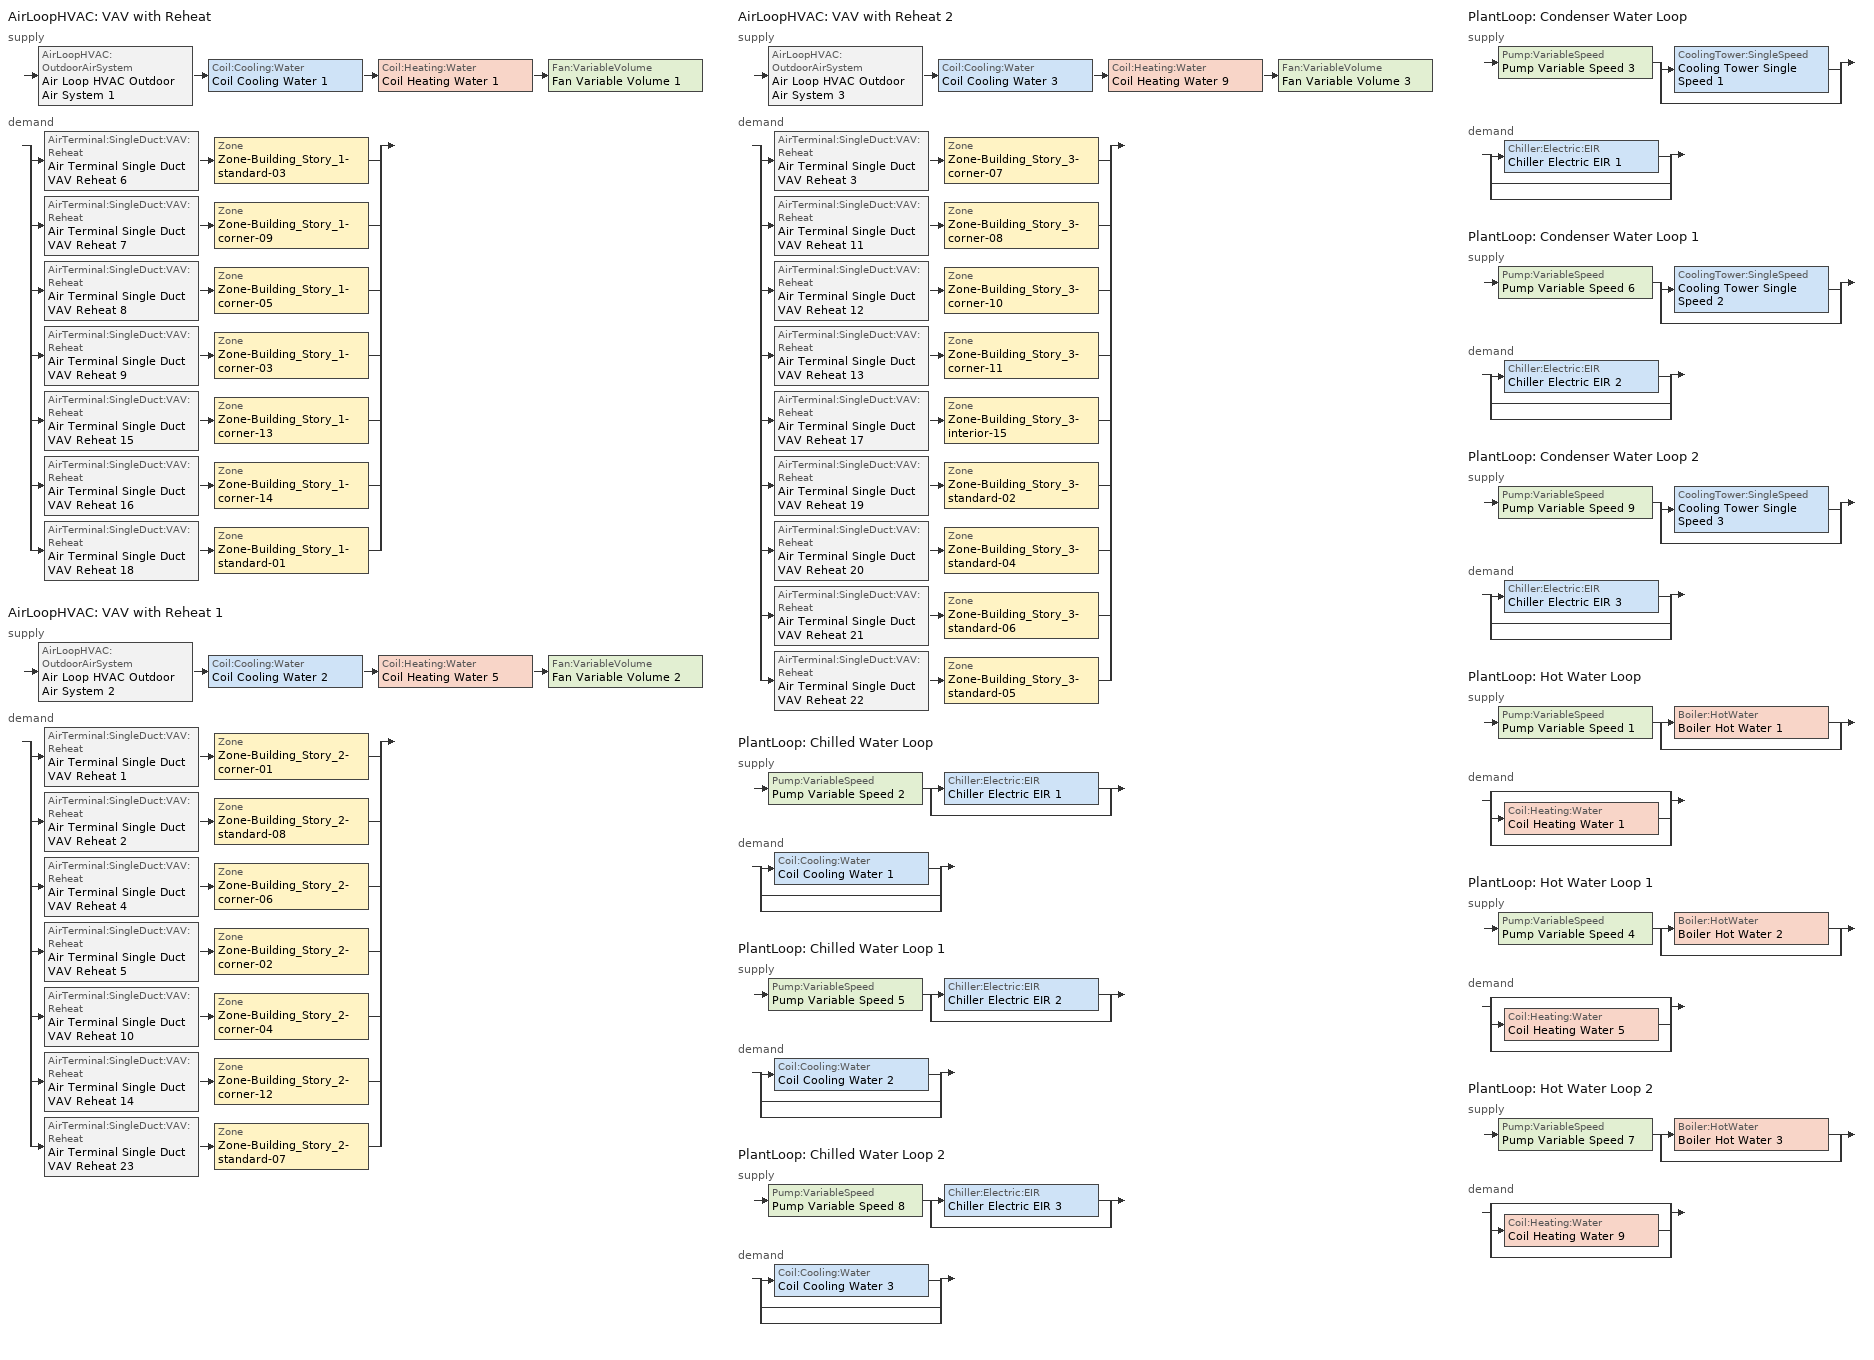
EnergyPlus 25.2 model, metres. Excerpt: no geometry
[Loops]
AirLoopHVAC 'VAV with Reheat'
 supply: AirLoopHVAC:OutdoorAirSystem 'Air Loop HVAC Outdoor Air System 1' > Coil:Cooling:Water 'Coil Cooling Water 1' > Coil:Heating:Water 'Coil Heating Water 1' > Fan:VariableVolume 'Fan Variable Volume 1'
 demand: split
  | AirTerminal:SingleDuct:VAV:Reheat 'Air Terminal Single Duct VAV Reheat 6' > Zone 'Zone-Building_Story_1-standard-03'
  | AirTerminal:SingleDuct:VAV:Reheat 'Air Terminal Single Duct VAV Reheat 7' > Zone 'Zone-Building_Story_1-corner-09'
  | AirTerminal:SingleDuct:VAV:Reheat 'Air Terminal Single Duct VAV Reheat 8' > Zone 'Zone-Building_Story_1-corner-05'
  | AirTerminal:SingleDuct:VAV:Reheat 'Air Terminal Single Duct VAV Reheat 9' > Zone 'Zone-Building_Story_1-corner-03'
  | AirTerminal:SingleDuct:VAV:Reheat 'Air Terminal Single Duct VAV Reheat 15' > Zone 'Zone-Building_Story_1-corner-13'
  | AirTerminal:SingleDuct:VAV:Reheat 'Air Terminal Single Duct VAV Reheat 16' > Zone 'Zone-Building_Story_1-corner-14'
  | AirTerminal:SingleDuct:VAV:Reheat 'Air Terminal Single Duct VAV Reheat 18' > Zone 'Zone-Building_Story_1-standard-01'
AirLoopHVAC 'VAV with Reheat 1'
 supply: AirLoopHVAC:OutdoorAirSystem 'Air Loop HVAC Outdoor Air System 2' > Coil:Cooling:Water 'Coil Cooling Water 2' > Coil:Heating:Water 'Coil Heating Water 5' > Fan:VariableVolume 'Fan Variable Volume 2'
 demand: split
  | AirTerminal:SingleDuct:VAV:Reheat 'Air Terminal Single Duct VAV Reheat 1' > Zone 'Zone-Building_Story_2-corner-01'
  | AirTerminal:SingleDuct:VAV:Reheat 'Air Terminal Single Duct VAV Reheat 2' > Zone 'Zone-Building_Story_2-standard-08'
  | AirTerminal:SingleDuct:VAV:Reheat 'Air Terminal Single Duct VAV Reheat 4' > Zone 'Zone-Building_Story_2-corner-06'
  | AirTerminal:SingleDuct:VAV:Reheat 'Air Terminal Single Duct VAV Reheat 5' > Zone 'Zone-Building_Story_2-corner-02'
  | AirTerminal:SingleDuct:VAV:Reheat 'Air Terminal Single Duct VAV Reheat 10' > Zone 'Zone-Building_Story_2-corner-04'
  | AirTerminal:SingleDuct:VAV:Reheat 'Air Terminal Single Duct VAV Reheat 14' > Zone 'Zone-Building_Story_2-corner-12'
  | AirTerminal:SingleDuct:VAV:Reheat 'Air Terminal Single Duct VAV Reheat 23' > Zone 'Zone-Building_Story_2-standard-07'
AirLoopHVAC 'VAV with Reheat 2'
 supply: AirLoopHVAC:OutdoorAirSystem 'Air Loop HVAC Outdoor Air System 3' > Coil:Cooling:Water 'Coil Cooling Water 3' > Coil:Heating:Water 'Coil Heating Water 9' > Fan:VariableVolume 'Fan Variable Volume 3'
 demand: split
  | AirTerminal:SingleDuct:VAV:Reheat 'Air Terminal Single Duct VAV Reheat 3' > Zone 'Zone-Building_Story_3-corner-07'
  | AirTerminal:SingleDuct:VAV:Reheat 'Air Terminal Single Duct VAV Reheat 11' > Zone 'Zone-Building_Story_3-corner-08'
  | AirTerminal:SingleDuct:VAV:Reheat 'Air Terminal Single Duct VAV Reheat 12' > Zone 'Zone-Building_Story_3-corner-10'
  | AirTerminal:SingleDuct:VAV:Reheat 'Air Terminal Single Duct VAV Reheat 13' > Zone 'Zone-Building_Story_3-corner-11'
  | AirTerminal:SingleDuct:VAV:Reheat 'Air Terminal Single Duct VAV Reheat 17' > Zone 'Zone-Building_Story_3-interior-15'
  | AirTerminal:SingleDuct:VAV:Reheat 'Air Terminal Single Duct VAV Reheat 19' > Zone 'Zone-Building_Story_3-standard-02'
  | AirTerminal:SingleDuct:VAV:Reheat 'Air Terminal Single Duct VAV Reheat 20' > Zone 'Zone-Building_Story_3-standard-04'
  | AirTerminal:SingleDuct:VAV:Reheat 'Air Terminal Single Duct VAV Reheat 21' > Zone 'Zone-Building_Story_3-standard-06'
  | AirTerminal:SingleDuct:VAV:Reheat 'Air Terminal Single Duct VAV Reheat 22' > Zone 'Zone-Building_Story_3-standard-05'
PlantLoop 'Chilled Water Loop'
 supply: Pump:VariableSpeed 'Pump Variable Speed 2' > split
  | Chiller:Electric:EIR 'Chiller Electric EIR 1'
  | bypass
 demand: split
  | Coil:Cooling:Water 'Coil Cooling Water 1'
  | bypass
  | bypass
PlantLoop 'Chilled Water Loop 1'
 supply: Pump:VariableSpeed 'Pump Variable Speed 5' > split
  | Chiller:Electric:EIR 'Chiller Electric EIR 2'
  | bypass
 demand: split
  | Coil:Cooling:Water 'Coil Cooling Water 2'
  | bypass
  | bypass
PlantLoop 'Chilled Water Loop 2'
 supply: Pump:VariableSpeed 'Pump Variable Speed 8' > split
  | Chiller:Electric:EIR 'Chiller Electric EIR 3'
  | bypass
 demand: split
  | Coil:Cooling:Water 'Coil Cooling Water 3'
  | bypass
  | bypass
PlantLoop 'Condenser Water Loop'
 supply: Pump:VariableSpeed 'Pump Variable Speed 3' > split
  | CoolingTower:SingleSpeed 'Cooling Tower Single Speed 1'
  | bypass
 demand: split
  | Chiller:Electric:EIR 'Chiller Electric EIR 1'
  | bypass
  | bypass
PlantLoop 'Condenser Water Loop 1'
 supply: Pump:VariableSpeed 'Pump Variable Speed 6' > split
  | CoolingTower:SingleSpeed 'Cooling Tower Single Speed 2'
  | bypass
 demand: split
  | Chiller:Electric:EIR 'Chiller Electric EIR 2'
  | bypass
  | bypass
PlantLoop 'Condenser Water Loop 2'
 supply: Pump:VariableSpeed 'Pump Variable Speed 9' > split
  | CoolingTower:SingleSpeed 'Cooling Tower Single Speed 3'
  | bypass
 demand: split
  | Chiller:Electric:EIR 'Chiller Electric EIR 3'
  | bypass
  | bypass
PlantLoop 'Hot Water Loop'
 supply: Pump:VariableSpeed 'Pump Variable Speed 1' > split
  | Boiler:HotWater 'Boiler Hot Water 1'
  | bypass
 demand: split
  | bypass
  | Coil:Heating:Water 'Coil Heating Water 1'
  | bypass
PlantLoop 'Hot Water Loop 1'
 supply: Pump:VariableSpeed 'Pump Variable Speed 4' > split
  | Boiler:HotWater 'Boiler Hot Water 2'
  | bypass
 demand: split
  | bypass
  | Coil:Heating:Water 'Coil Heating Water 5'
  | bypass
PlantLoop 'Hot Water Loop 2'
 supply: Pump:VariableSpeed 'Pump Variable Speed 7' > split
  | Boiler:HotWater 'Boiler Hot Water 3'
  | bypass
 demand: split
  | bypass
  | Coil:Heating:Water 'Coil Heating Water 9'
  | bypass
[ZoneControl:Thermostat] Temperature Difference Between Cutout And Setpoint {deltaC}=0
Name | Zone or ZoneList | Control Type Schedule | Control 1
Zone-Building_Story_1-corner-03 Thermostat | Zone-Building_Story_1-corner-03 | Zone-Building_Story_1-corner-03 Thermostat Schedule | Thermostat Setpoint Dual Setpoint 24
Zone-Building_Story_1-corner-05 Thermostat | Zone-Building_Story_1-corner-05 | Zone-Building_Story_1-corner-05 Thermostat Schedule | Thermostat Setpoint Dual Setpoint 23
Zone-Building_Story_1-corner-09 Thermostat | Zone-Building_Story_1-corner-09 | Zone-Building_Story_1-corner-09 Thermostat Schedule | Thermostat Setpoint Dual Setpoint 22
Zone-Building_Story_1-corner-13 Thermostat | Zone-Building_Story_1-corner-13 | Zone-Building_Story_1-corner-13 Thermostat Schedule | Thermostat Setpoint Dual Setpoint 30
Zone-Building_Story_1-corner-14 Thermostat | Zone-Building_Story_1-corner-14 | Zone-Building_Story_1-corner-14 Thermostat Schedule | Thermostat Setpoint Dual Setpoint 31
Zone-Building_Story_1-standard-01 Thermostat | Zone-Building_Story_1-standard-01 | Zone-Building_Story_1-standard-01 Thermostat Schedule | Thermostat Setpoint Dual Setpoint 33
Zone-Building_Story_1-standard-03 Thermostat | Zone-Building_Story_1-standard-03 | Zone-Building_Story_1-standard-03 Thermostat Schedule | Thermostat Setpoint Dual Setpoint 21
Zone-Building_Story_2-corner-01 Thermostat | Zone-Building_Story_2-corner-01 | Zone-Building_Story_2-corner-01 Thermostat Schedule | Thermostat Setpoint Dual Setpoint 16
Zone-Building_Story_2-corner-02 Thermostat | Zone-Building_Story_2-corner-02 | Zone-Building_Story_2-corner-02 Thermostat Schedule | Thermostat Setpoint Dual Setpoint 20
Zone-Building_Story_2-corner-04 Thermostat | Zone-Building_Story_2-corner-04 | Zone-Building_Story_2-corner-04 Thermostat Schedule | Thermostat Setpoint Dual Setpoint 25
Zone-Building_Story_2-corner-06 Thermostat | Zone-Building_Story_2-corner-06 | Zone-Building_Story_2-corner-06 Thermostat Schedule | Thermostat Setpoint Dual Setpoint 19
Zone-Building_Story_2-corner-12 Thermostat | Zone-Building_Story_2-corner-12 | Zone-Building_Story_2-corner-12 Thermostat Schedule | Thermostat Setpoint Dual Setpoint 29
Zone-Building_Story_2-standard-07 Thermostat | Zone-Building_Story_2-standard-07 | Zone-Building_Story_2-standard-07 Thermostat Schedule | Thermostat Setpoint Dual Setpoint 38
Zone-Building_Story_2-standard-08 Thermostat | Zone-Building_Story_2-standard-08 | Zone-Building_Story_2-standard-08 Thermostat Schedule | Thermostat Setpoint Dual Setpoint 17
Zone-Building_Story_3-corner-07 Thermostat | Zone-Building_Story_3-corner-07 | Zone-Building_Story_3-corner-07 Thermostat Schedule | Thermostat Setpoint Dual Setpoint 18
Zone-Building_Story_3-corner-08 Thermostat | Zone-Building_Story_3-corner-08 | Zone-Building_Story_3-corner-08 Thermostat Schedule | Thermostat Setpoint Dual Setpoint 26
Zone-Building_Story_3-corner-10 Thermostat | Zone-Building_Story_3-corner-10 | Zone-Building_Story_3-corner-10 Thermostat Schedule | Thermostat Setpoint Dual Setpoint 27
Zone-Building_Story_3-corner-11 Thermostat | Zone-Building_Story_3-corner-11 | Zone-Building_Story_3-corner-11 Thermostat Schedule | Thermostat Setpoint Dual Setpoint 28
Zone-Building_Story_3-interior-15 Thermostat | Zone-Building_Story_3-interior-15 | Zone-Building_Story_3-interior-15 Thermostat Schedule | Thermostat Setpoint Dual Setpoint 32
Zone-Building_Story_3-standard-02 Thermostat | Zone-Building_Story_3-standard-02 | Zone-Building_Story_3-standard-02 Thermostat Schedule | Thermostat Setpoint Dual Setpoint 34
Zone-Building_Story_3-standard-04 Thermostat | Zone-Building_Story_3-standard-04 | Zone-Building_Story_3-standard-04 Thermostat Schedule | Thermostat Setpoint Dual Setpoint 35
Zone-Building_Story_3-standard-05 Thermostat | Zone-Building_Story_3-standard-05 | Zone-Building_Story_3-standard-05 Thermostat Schedule | Thermostat Setpoint Dual Setpoint 37
Zone-Building_Story_3-standard-06 Thermostat | Zone-Building_Story_3-standard-06 | Zone-Building_Story_3-standard-06 Thermostat Schedule | Thermostat Setpoint Dual Setpoint 36
[ThermostatSetpoint:DualSetpoint] Heating Setpoint Temperature Schedule=Medium Office HtgSetp; Cooling Setpoint Temperature Schedule=Medium Office ClgSetp
Thermostat Setpoint Dual Setpoint 24; Thermostat Setpoint Dual Setpoint 23; Thermostat Setpoint Dual Setpoint 22; Thermostat Setpoint Dual Setpoint 30; Thermostat Setpoint Dual Setpoint 31; Thermostat Setpoint Dual Setpoint 33; Thermostat Setpoint Dual Setpoint 21; Thermostat Setpoint Dual Setpoint 16; Thermostat Setpoint Dual Setpoint 20; Thermostat Setpoint Dual Setpoint 25; Thermostat Setpoint Dual Setpoint 19; Thermostat Setpoint Dual Setpoint 29; Thermostat Setpoint Dual Setpoint 38; Thermostat Setpoint Dual Setpoint 17; Thermostat Setpoint Dual Setpoint 18; Thermostat Setpoint Dual Setpoint 26; Thermostat Setpoint Dual Setpoint 27; Thermostat Setpoint Dual Setpoint 28; Thermostat Setpoint Dual Setpoint 32; Thermostat Setpoint Dual Setpoint 34; Thermostat Setpoint Dual Setpoint 35; Thermostat Setpoint Dual Setpoint 37; Thermostat Setpoint Dual Setpoint 36
[AirTerminal:SingleDuct:VAV:Reheat] Availability Schedule=Always On Discrete; Maximum Air Flow Rate {m3/s}=Autosize; Zone Minimum Air Flow Input Method=Constant; Constant Minimum Air Flow Fraction=0.3; Fixed Minimum Air Flow Rate {m3/s}=0; Maximum Hot Water or Steam Flow Rate {m3/s}=Autosize; Minimum Hot Water or Steam Flow Rate {m3/s}=0; Convergence Tolerance=0.001; Damper Heating Action=Normal; Maximum Flow per Zone Floor Area During Reheat {m3/s-m2}=Autocalculate; Maximum Flow Fraction During Reheat=Autocalculate; Maximum Reheat Air Temperature {C}=35
Name | Reheat Coil
Air Terminal Single Duct VAV Reheat 9 | Coil Heating Electric 9
Air Terminal Single Duct VAV Reheat 8 | Coil Heating Electric 8
Air Terminal Single Duct VAV Reheat 7 | Coil Heating Electric 7
Air Terminal Single Duct VAV Reheat 15 | Coil Heating Electric 15
Air Terminal Single Duct VAV Reheat 16 | Coil Heating Electric 16
Air Terminal Single Duct VAV Reheat 18 | Coil Heating Electric 18
Air Terminal Single Duct VAV Reheat 6 | Coil Heating Electric 6
Air Terminal Single Duct VAV Reheat 1 | Coil Heating Electric 1
Air Terminal Single Duct VAV Reheat 5 | Coil Heating Electric 5
Air Terminal Single Duct VAV Reheat 10 | Coil Heating Electric 10
Air Terminal Single Duct VAV Reheat 4 | Coil Heating Electric 4
Air Terminal Single Duct VAV Reheat 14 | Coil Heating Electric 14
Air Terminal Single Duct VAV Reheat 23 | Coil Heating Electric 23
Air Terminal Single Duct VAV Reheat 2 | Coil Heating Electric 2
Air Terminal Single Duct VAV Reheat 3 | Coil Heating Electric 3
Air Terminal Single Duct VAV Reheat 11 | Coil Heating Electric 11
Air Terminal Single Duct VAV Reheat 12 | Coil Heating Electric 12
Air Terminal Single Duct VAV Reheat 13 | Coil Heating Electric 13
Air Terminal Single Duct VAV Reheat 17 | Coil Heating Electric 17
Air Terminal Single Duct VAV Reheat 19 | Coil Heating Electric 19
Air Terminal Single Duct VAV Reheat 20 | Coil Heating Electric 20
Air Terminal Single Duct VAV Reheat 22 | Coil Heating Electric 22
Air Terminal Single Duct VAV Reheat 21 | Coil Heating Electric 21
[Coil:Heating:Electric] Availability Schedule=Always On Discrete; Efficiency=1; Nominal Capacity {W}=Autosize
Coil Heating Electric 9; Coil Heating Electric 8; Coil Heating Electric 7; Coil Heating Electric 15; Coil Heating Electric 16; Coil Heating Electric 18; Coil Heating Electric 6; Coil Heating Electric 1; Coil Heating Electric 5; Coil Heating Electric 10; Coil Heating Electric 4; Coil Heating Electric 14; Coil Heating Electric 23; Coil Heating Electric 2; Coil Heating Electric 3; Coil Heating Electric 11; Coil Heating Electric 12; Coil Heating Electric 13; Coil Heating Electric 17; Coil Heating Electric 19; Coil Heating Electric 20; Coil Heating Electric 22; Coil Heating Electric 21
[Zone equipment]
Zone-Building_Story_1-corner-03: Air Terminal Single Duct VAV Reheat 9
Zone-Building_Story_1-corner-05: Air Terminal Single Duct VAV Reheat 8
Zone-Building_Story_1-corner-09: Air Terminal Single Duct VAV Reheat 7
Zone-Building_Story_1-corner-13: Air Terminal Single Duct VAV Reheat 15
Zone-Building_Story_1-corner-14: Air Terminal Single Duct VAV Reheat 16
Zone-Building_Story_1-standard-01: Air Terminal Single Duct VAV Reheat 18
Zone-Building_Story_1-standard-03: Air Terminal Single Duct VAV Reheat 6
Zone-Building_Story_2-corner-01: Air Terminal Single Duct VAV Reheat 1
Zone-Building_Story_2-corner-02: Air Terminal Single Duct VAV Reheat 5
Zone-Building_Story_2-corner-04: Air Terminal Single Duct VAV Reheat 10
Zone-Building_Story_2-corner-06: Air Terminal Single Duct VAV Reheat 4
Zone-Building_Story_2-corner-12: Air Terminal Single Duct VAV Reheat 14
Zone-Building_Story_2-standard-07: Air Terminal Single Duct VAV Reheat 23
Zone-Building_Story_2-standard-08: Air Terminal Single Duct VAV Reheat 2
Zone-Building_Story_3-corner-07: Air Terminal Single Duct VAV Reheat 3
Zone-Building_Story_3-corner-08: Air Terminal Single Duct VAV Reheat 11
Zone-Building_Story_3-corner-10: Air Terminal Single Duct VAV Reheat 12
Zone-Building_Story_3-corner-11: Air Terminal Single Duct VAV Reheat 13
Zone-Building_Story_3-interior-15: Air Terminal Single Duct VAV Reheat 17
Zone-Building_Story_3-standard-02: Air Terminal Single Duct VAV Reheat 19
Zone-Building_Story_3-standard-04: Air Terminal Single Duct VAV Reheat 20
Zone-Building_Story_3-standard-05: Air Terminal Single Duct VAV Reheat 22
Zone-Building_Story_3-standard-06: Air Terminal Single Duct VAV Reheat 21
[Sizing:Zone] Zone Cooling Design Supply Air Temperature Input Method=SupplyAirTemperature; Zone Cooling Design Supply Air Temperature {C}=12.8; Zone Cooling Design Supply Air Temperature Difference {deltaC}=11.11; Zone Heating Design Supply Air Temperature Input Method=SupplyAirTemperature; Zone Heating Design Supply Air Temperature {C}=40; Zone Heating Design Supply Air Temperature Difference {deltaC}=11.11; Zone Cooling Design Supply Air Humidity Ratio {kgWater/kgDryAir}=0.0085; Zone Heating Design Supply Air Humidity Ratio {kgWater/kgDryAir}=0.008; Design Specification Outdoor Air Object=189.1-2009 - Office - WholeBuilding - Md Office - CZ4-8 Ventilation; Cooling Design Air Flow Method=DesignDay; Cooling Design Air Flow Rate {m3/s}=0; Cooling Minimum Air Flow per Zone Floor Area {m3/s-m2}=0.000762; Cooling Minimum Air Flow {m3/s}=0; Cooling Minimum Air Flow Fraction=0; Heating Design Air Flow Method=DesignDay; Heating Design Air Flow Rate {m3/s}=0; Heating Maximum Air Flow per Zone Floor Area {m3/s-m2}=0.002032; Heating Maximum Air Flow {m3/s}=0.141576; Heating Maximum Air Flow Fraction=0.3; Account for Dedicated Outdoor Air System=No; Zone Load Sizing Method=Sensible Load Only No Latent Load; Zone Latent Cooling Design Supply Air Humidity Ratio Input Method=HumidityRatioDifference; Zone Cooling Design Supply Air Humidity Ratio Difference {kgWater/kgDryAir}=0.005; Zone Latent Heating Design Supply Air Humidity Ratio Input Method=HumidityRatioDifference; Zone Humidification Design Supply Air Humidity Ratio Difference {kgWater/kgDryAir}=0.005; Type of Space Sum to Use=Coincident; Heating Coil Sizing Method=None; Maximum Heating Capacity To Cooling Load Sizing Ratio {W/W}=1
Zone-Building_Story_1-corner-03; Zone-Building_Story_1-corner-05; Zone-Building_Story_1-corner-09; Zone-Building_Story_1-corner-13; Zone-Building_Story_1-corner-14; Zone-Building_Story_1-standard-01; Zone-Building_Story_1-standard-03; Zone-Building_Story_2-corner-01; Zone-Building_Story_2-corner-02; Zone-Building_Story_2-corner-04; Zone-Building_Story_2-corner-06; Zone-Building_Story_2-corner-12; Zone-Building_Story_2-standard-07; Zone-Building_Story_2-standard-08; Zone-Building_Story_3-corner-07; Zone-Building_Story_3-corner-08; Zone-Building_Story_3-corner-10; Zone-Building_Story_3-corner-11; Zone-Building_Story_3-interior-15; Zone-Building_Story_3-standard-02; Zone-Building_Story_3-standard-04; Zone-Building_Story_3-standard-05; Zone-Building_Story_3-standard-06
[DesignSpecification:OutdoorAir]
189.1-2009 - Office - WholeBuilding - Md Office - CZ4-8 Ventilation: Outdoor Air Method=Sum; Outdoor Air Flow per Person {m3/s-person}=0.00943895; Outdoor Air Flow per Zone Floor Area {m3/s-m2}=0; Outdoor Air Flow per Zone {m3/s}=0; Outdoor Air Flow Air Changes per Hour {1/hr}=0
[AirLoopHVAC] Design Supply Air Flow Rate {m3/s}=AutoSize; Design Return Air Flow Fraction of Supply Air Flow=1
VAV with Reheat; VAV with Reheat 1; VAV with Reheat 2
[Sizing:System] Type of Load to Size On=Sensible; Design Outdoor Air Flow Rate {m3/s}=Autosize; Central Heating Maximum System Air Flow Ratio=0.3; Preheat Design Temperature {C}=7; Preheat Design Humidity Ratio {kgWater/kgDryAir}=0.008; Precool Design Temperature {C}=12.8; Precool Design Humidity Ratio {kgWater/kgDryAir}=0.008; Central Cooling Design Supply Air Temperature {C}=12.8; Central Heating Design Supply Air Temperature {C}=12.8; Type of Zone Sum to Use=NonCoincident; 100% Outdoor Air in Cooling=Yes; 100% Outdoor Air in Heating=Yes; Central Cooling Design Supply Air Humidity Ratio {kgWater/kgDryAir}=0.0085; Central Heating Design Supply Air Humidity Ratio {kgWater/kgDryAir}=0.008; Cooling Supply Air Flow Rate Method=DesignDay; Cooling Supply Air Flow Rate {m3/s}=0; Cooling Supply Air Flow Rate Per Floor Area {m3/s-m2}=0.00996765; Cooling Fraction of Autosized Cooling Supply Air Flow Rate=1; Cooling Supply Air Flow Rate Per Unit Cooling Capacity {m3/s-W}=3.94755e-05; Heating Supply Air Flow Rate Method=DesignDay; Heating Supply Air Flow Rate {m3/s}=0; Heating Supply Air Flow Rate Per Floor Area {m3/s-m2}=0.00996765; Heating Fraction of Autosized Heating Supply Air Flow Rate=1; Heating Fraction of Autosized Cooling Supply Air Flow Rate=1; Heating Supply Air Flow Rate Per Unit Heating Capacity {m3/s-W}=3.15882e-05; System Outdoor Air Method=ZoneSum; Zone Maximum Outdoor Air Fraction=1; Cooling Design Capacity Method=CoolingDesignCapacity; Cooling Design Capacity {W}=Autosize; Cooling Design Capacity Per Floor Area {W/m2}=234.7; Fraction of Autosized Cooling Design Capacity=1; Heating Design Capacity Method=HeatingDesignCapacity; Heating Design Capacity {W}=Autosize; Heating Design Capacity Per Floor Area {W/m2}=157; Fraction of Autosized Heating Design Capacity=1; Central Cooling Capacity Control Method=OnOff; Occupant Diversity=Autosize; Heating Coil Sizing Method=None; Maximum Heating Capacity To Cooling Capacity Sizing Ratio {W/W}=1
VAV with Reheat; VAV with Reheat 1; VAV with Reheat 2
[Controller:WaterCoil] Control Variable=Temperature; Actuator Variable=Flow; Controller Convergence Tolerance {deltaC}=Autosize; Maximum Actuated Flow {m3/s}=Autosize; Minimum Actuated Flow {m3/s}=0
Name | Action
Controller Water Coil 2; Controller Water Coil 4; Controller Water Coil 6 | Reverse
Controller Water Coil 1; Controller Water Coil 3; Controller Water Coil 5 | Normal
[Controller:OutdoorAir] Minimum Outdoor Air Flow Rate {m3/s}=0; Maximum Outdoor Air Flow Rate {m3/s}=Autosize; Economizer Control Type=NoEconomizer; Economizer Control Action Type=ModulateFlow; Economizer Maximum Limit Dry-Bulb Temperature {C}=28; Economizer Maximum Limit Enthalpy {J/kg}=64000; Economizer Minimum Limit Dry-Bulb Temperature {C}=-100; Lockout Type=NoLockout; Minimum Limit Type=FixedMinimum; High Humidity Control=No; High Humidity Outdoor Air Flow Ratio=1; Control High Indoor Humidity Based on Outdoor Humidity Ratio=Yes; Heat Recovery Bypass Control Type=BypassWhenWithinEconomizerLimits; Economizer Operation Staging=InterlockedWithMechanicalCooling
Name | Mechanical Ventilation Controller
Controller Outdoor Air 1 | Controller Mechanical Ventilation 1
Controller Outdoor Air 2 | Controller Mechanical Ventilation 2
Controller Outdoor Air 3 | Controller Mechanical Ventilation 3
[Controller:MechanicalVentilation] Availability Schedule=Always On Discrete; Demand Controlled Ventilation=No; System Outdoor Air Method=ZoneSum; Design Specification Outdoor Air Object Name 1=189.1-2009 - Office - WholeBuilding - Md Office - CZ4-8 Ventilation; Design Specification Outdoor Air Object Name 2=189.1-2009 - Office - WholeBuilding - Md Office - CZ4-8 Ventilation; Design Specification Outdoor Air Object Name 3=189.1-2009 - Office - WholeBuilding - Md Office - CZ4-8 Ventilation; Design Specification Outdoor Air Object Name 4=189.1-2009 - Office - WholeBuilding - Md Office - CZ4-8 Ventilation; Design Specification Outdoor Air Object Name 5=189.1-2009 - Office - WholeBuilding - Md Office - CZ4-8 Ventilation; Design Specification Outdoor Air Object Name 6=189.1-2009 - Office - WholeBuilding - Md Office - CZ4-8 Ventilation; Design Specification Outdoor Air Object Name 7=189.1-2009 - Office - WholeBuilding - Md Office - CZ4-8 Ventilation
Name | Zone or ZoneList Name 1 | Zone or ZoneList Name 2 | Zone or ZoneList Name 3 | Zone or ZoneList Name 4 | Zone or ZoneList Name 5 | Zone or ZoneList Name 6 | Zone or ZoneList Name 7 | Zone or ZoneList Name 8 | Design Specification Outdoor Air Object Name 8 | Zone or ZoneList Name 9 | Design Specification Outdoor Air Object Name 9
Controller Mechanical Ventilation 1 | Zone-Building_Story_1-standard-03 | Zone-Building_Story_1-corner-09 | Zone-Building_Story_1-corner-05 | Zone-Building_Story_1-corner-03 | Zone-Building_Story_1-corner-13 | Zone-Building_Story_1-corner-14 | Zone-Building_Story_1-standard-01
Controller Mechanical Ventilation 2 | Zone-Building_Story_2-corner-01 | Zone-Building_Story_2-standard-08 | Zone-Building_Story_2-corner-06 | Zone-Building_Story_2-corner-02 | Zone-Building_Story_2-corner-04 | Zone-Building_Story_2-corner-12 | Zone-Building_Story_2-standard-07
Controller Mechanical Ventilation 3 | Zone-Building_Story_3-corner-07 | Zone-Building_Story_3-corner-08 | Zone-Building_Story_3-corner-10 | Zone-Building_Story_3-corner-11 | Zone-Building_Story_3-interior-15 | Zone-Building_Story_3-standard-02 | Zone-Building_Story_3-standard-04 | Zone-Building_Story_3-standard-06 | 189.1-2009 - Office - WholeBuilding - Md Office - CZ4-8 Ventilation | Zone-Building_Story_3-standard-05 | 189.1-2009 - Office - WholeBuilding - Md Office - CZ4-8 Ventilation
[SetpointManager:MixedAir] Control Variable=Temperature
Node 14 OS Default SPM; Node 15 OS Default SPM; Node 16 OS Default SPM; Node 91 OS Default SPM; Node 92 OS Default SPM; Node 93 OS Default SPM; Node 161 OS Default SPM; Node 162 OS Default SPM; Node 163 OS Default SPM
[Coil:Cooling:Water] Availability Schedule=Always On Discrete; Design Water Flow Rate {m3/s}=Autosize; Design Air Flow Rate {m3/s}=Autosize; Design Inlet Water Temperature {C}=Autosize; Design Inlet Air Temperature {C}=Autosize; Design Outlet Air Temperature {C}=Autosize; Design Inlet Air Humidity Ratio {kgWater/kgDryAir}=Autosize; Design Outlet Air Humidity Ratio {kgWater/kgDryAir}=Autosize; Type of Analysis=SimpleAnalysis; Heat Exchanger Configuration=CrossFlow
Coil Cooling Water 1; Coil Cooling Water 2; Coil Cooling Water 3
[Coil:Heating:Water] Availability Schedule=Always On Discrete; U-Factor Times Area Value {W/K}=Autosize; Maximum Water Flow Rate {m3/s}=Autosize; Performance Input Method=UFactorTimesAreaAndDesignWaterFlowRate; Rated Capacity {W}=Autosize; Rated Inlet Water Temperature {C}=82.2; Rated Inlet Air Temperature {C}=16.6; Rated Outlet Water Temperature {C}=71.1; Rated Outlet Air Temperature {C}=32.2; Rated Ratio for Air and Water Convection=0.5
Coil Heating Water 1; Coil Heating Water 5; Coil Heating Water 9
[Fan:VariableVolume] Availability Schedule=Always On Discrete; Fan Total Efficiency=0.6045; Pressure Rise {Pa}=500; Maximum Flow Rate {m3/s}=AutoSize; Fan Power Minimum Flow Rate Input Method=FixedFlowRate; Fan Power Minimum Flow Fraction=0; Fan Power Minimum Air Flow Rate {m3/s}=0; Motor Efficiency=0.93; Motor In Airstream Fraction=1; Fan Power Coefficient 1=0.0407599; Fan Power Coefficient 2=0.088045; Fan Power Coefficient 3=-0.0729261; Fan Power Coefficient 4=0.94374; Fan Power Coefficient 5=0
Fan Variable Volume 1; Fan Variable Volume 2; Fan Variable Volume 3
[SetpointManager:Scheduled] Control Variable=Temperature
Name | Schedule
Setpoint Manager Scheduled 1 | Deck_Temperature
Setpoint Manager Scheduled 4 | Deck_Temperature 1
Setpoint Manager Scheduled 7 | Deck_Temperature 2
Setpoint Manager Scheduled 3 | Chilled_Water_Temperature
Setpoint Manager Scheduled 6 | Chilled_Water_Temperature 1
Setpoint Manager Scheduled 9 | Chilled_Water_Temperature 2
Setpoint Manager Scheduled 2 | Hot_Water_Temperature
Setpoint Manager Scheduled 5 | Hot_Water_Temperature 1
Setpoint Manager Scheduled 8 | Hot_Water_Temperature 2
[PlantLoop] Fluid Type=Water; Maximum Loop Temperature {C}=100; Minimum Loop Temperature {C}=0; Maximum Loop Flow Rate {m3/s}=Autosize; Minimum Loop Flow Rate {m3/s}=0; Plant Loop Volume {m3}=Autocalculate; Load Distribution Scheme=Optimal; Plant Loop Demand Calculation Scheme=SingleSetpoint; Common Pipe Simulation=None
Name | Plant Equipment Operation Scheme
Chilled Water Loop | Chilled Water Loop Operation Schemes
Chilled Water Loop 1 | Chilled Water Loop 1 Operation Schemes
Chilled Water Loop 2 | Chilled Water Loop 2 Operation Schemes
Condenser Water Loop | Condenser Water Loop Operation Schemes
Condenser Water Loop 1 | Condenser Water Loop 1 Operation Schemes
Condenser Water Loop 2 | Condenser Water Loop 2 Operation Schemes
Hot Water Loop | Hot Water Loop Operation Schemes
Hot Water Loop 1 | Hot Water Loop 1 Operation Schemes
Hot Water Loop 2 | Hot Water Loop 2 Operation Schemes
[Sizing:Plant] Sizing Option=NonCoincident; Zone Timesteps in Averaging Window=1; Coincident Sizing Factor Mode=None
Name | Loop Type | Design Loop Exit Temperature {C} | Loop Design Temperature Difference {deltaC}
Chilled Water Loop; Chilled Water Loop 1; Chilled Water Loop 2 | Cooling | 7.22 | 6.67
Condenser Water Loop; Condenser Water Loop 1; Condenser Water Loop 2 | Condenser | 29.4 | 5.6
Hot Water Loop; Hot Water Loop 1; Hot Water Loop 2 | Heating | 82 | 11
[Pump:VariableSpeed] Design Maximum Flow Rate {m3/s}=Autosize; Design Pump Head {Pa}=179352; Design Power Consumption {W}=Autosize; Motor Efficiency=0.9; Fraction of Motor Inefficiencies to Fluid Stream=0; Coefficient 1 of the Part Load Performance Curve=0; Coefficient 2 of the Part Load Performance Curve=1; Coefficient 3 of the Part Load Performance Curve=0; Coefficient 4 of the Part Load Performance Curve=0; Design Minimum Flow Rate {m3/s}=0; Pump Control Type=Intermittent; Skin Loss Radiative Fraction=0.5; Design Power Sizing Method=PowerPerFlowPerPressure; Design Electric Power per Unit Flow Rate {W/(m3/s)}=348701.1; Design Shaft Power per Unit Flow Rate per Unit Head {W/((m3/s)-Pa)}=1.28205; Design Minimum Flow Rate Fraction=0
Pump Variable Speed 2; Pump Variable Speed 5; Pump Variable Speed 8; Pump Variable Speed 3; Pump Variable Speed 6; Pump Variable Speed 9; Pump Variable Speed 1; Pump Variable Speed 4; Pump Variable Speed 7
[Chiller:Electric:EIR] Reference Capacity {W}=Autosize; Reference COP {W/W}=5.5; Reference Leaving Chilled Water Temperature {C}=6.67; Reference Entering Condenser Fluid Temperature {C}=29.4; Reference Chilled Water Flow Rate {m3/s}=Autosize; Reference Condenser Fluid Flow Rate {m3/s}=Autosize; Minimum Part Load Ratio=0.1; Maximum Part Load Ratio=1; Optimum Part Load Ratio=1; Minimum Unloading Ratio=0.2; Condenser Type=WaterCooled; Condenser Fan Power Ratio {W/W}=0; Fraction of Compressor Electric Consumption Rejected by Condenser=1; Leaving Chilled Water Lower Temperature Limit {C}=2; Chiller Flow Mode=NotModulated; Sizing Factor=1; Basin Heater Capacity {W/K}=0; Basin Heater Setpoint Temperature {C}=10; Condenser Heat Recovery Relative Capacity Fraction=1; Condenser Flow Control=ConstantFlow; Condenser Minimum Flow Fraction=0.2; Thermosiphon Minimum Temperature Difference=0
Name | Cooling Capacity Function of Temperature Curve | Electric Input to Cooling Output Ratio Function of Temperature Curve | Electric Input to Cooling Output Ratio Function of Part Load Ratio Curve
Chiller Electric EIR 1 | Curve Biquadratic 1 | Curve Biquadratic 2 | Curve Quadratic 1
Chiller Electric EIR 2 | Curve Biquadratic 3 | Curve Biquadratic 4 | Curve Quadratic 2
Chiller Electric EIR 3 | Curve Biquadratic 5 | Curve Biquadratic 6 | Curve Quadratic 3
[PlantEquipmentOperationSchemes] Control Scheme Schedule Name 1=Always On Discrete
Name | Control Scheme Object Type 1 | Control Scheme Name 1
Chilled Water Loop Operation Schemes | PlantEquipmentOperation:CoolingLoad | Chilled Water Loop Cooling Operation Scheme
Chilled Water Loop 1 Operation Schemes | PlantEquipmentOperation:CoolingLoad | Chilled Water Loop 1 Cooling Operation Scheme
Chilled Water Loop 2 Operation Schemes | PlantEquipmentOperation:CoolingLoad | Chilled Water Loop 2 Cooling Operation Scheme
Condenser Water Loop Operation Schemes | PlantEquipmentOperation:CoolingLoad | Condenser Water Loop Cooling Operation Scheme
Condenser Water Loop 1 Operation Schemes | PlantEquipmentOperation:CoolingLoad | Condenser Water Loop 1 Cooling Operation Scheme
Condenser Water Loop 2 Operation Schemes | PlantEquipmentOperation:CoolingLoad | Condenser Water Loop 2 Cooling Operation Scheme
Hot Water Loop Operation Schemes | PlantEquipmentOperation:HeatingLoad | Hot Water Loop Heating Operation Scheme
Hot Water Loop 1 Operation Schemes | PlantEquipmentOperation:HeatingLoad | Hot Water Loop 1 Heating Operation Scheme
Hot Water Loop 2 Operation Schemes | PlantEquipmentOperation:HeatingLoad | Hot Water Loop 2 Heating Operation Scheme
[PlantEquipmentOperation:CoolingLoad] Load Range Lower Limit 1 {W}=0; Load Range Upper Limit 1 {W}=1000000000
Name | Range Equipment List Name 1
Chilled Water Loop Cooling Operation Scheme | Chilled Water Loop Cooling Equipment List
Chilled Water Loop 1 Cooling Operation Scheme | Chilled Water Loop 1 Cooling Equipment List
Chilled Water Loop 2 Cooling Operation Scheme | Chilled Water Loop 2 Cooling Equipment List
Condenser Water Loop Cooling Operation Scheme | Condenser Water Loop Cooling Equipment List
Condenser Water Loop 1 Cooling Operation Scheme | Condenser Water Loop 1 Cooling Equipment List
Condenser Water Loop 2 Cooling Operation Scheme | Condenser Water Loop 2 Cooling Equipment List
[PlantEquipmentList]
Chilled Water Loop Cooling Equipment List: Chiller:Electric:EIR, Chiller Electric EIR 1
Chilled Water Loop 1 Cooling Equipment List: Chiller:Electric:EIR, Chiller Electric EIR 2
Chilled Water Loop 2 Cooling Equipment List: Chiller:Electric:EIR, Chiller Electric EIR 3
Condenser Water Loop Cooling Equipment List: CoolingTower:SingleSpeed, Cooling Tower Single Speed 1
Condenser Water Loop 1 Cooling Equipment List: CoolingTower:SingleSpeed, Cooling Tower Single Speed 2
Condenser Water Loop 2 Cooling Equipment List: CoolingTower:SingleSpeed, Cooling Tower Single Speed 3
Hot Water Loop Heating Equipment List: Boiler:HotWater, Boiler Hot Water 1
Hot Water Loop 1 Heating Equipment List: Boiler:HotWater, Boiler Hot Water 2
Hot Water Loop 2 Heating Equipment List: Boiler:HotWater, Boiler Hot Water 3
[CoolingTower:SingleSpeed] Design Water Flow Rate {m3/s}=Autosize; Design Air Flow Rate {m3/s}=Autosize; Design Fan Power {W}=Autosize; Design U-Factor Times Area Value {W/K}=Autosize; Free Convection Regime Air Flow Rate {m3/s}=Autosize; Free Convection Regime Air Flow Rate Sizing Factor=0.1; Free Convection Regime U-Factor Times Area Value {W/K}=Autosize; Free Convection U-Factor Times Area Value Sizing Factor=0.1; Performance Input Method=UFactorTimesAreaAndDesignWaterFlowRate; Heat Rejection Capacity and Nominal Capacity Sizing Ratio=1.25; Free Convection Capacity {W}=0; Free Convection Nominal Capacity Sizing Factor=0.1; Design Inlet Air Dry-Bulb Temperature {C}=35; Design Inlet Air Wet-Bulb Temperature {C}=25.6; Design Approach Temperature {deltaC}=Autosize; Design Range Temperature {deltaC}=Autosize; Basin Heater Capacity {W/K}=0; Basin Heater Setpoint Temperature {C}=2; Evaporation Loss Mode=LossFactor; Evaporation Loss Factor {percent/K}=0.2; Drift Loss Percent {percent}=0.008; Blowdown Calculation Mode=ConcentrationRatio; Blowdown Concentration Ratio=3; Capacity Control=FanCycling; Number of Cells=1; Cell Control=MinimalCell; Cell Minimum  Water Flow Rate Fraction=0.33; Cell Maximum Water Flow Rate Fraction=2.5; Sizing Factor=1
Cooling Tower Single Speed 1; Cooling Tower Single Speed 2; Cooling Tower Single Speed 3
[SetpointManager:FollowOutdoorAirTemperature] Control Variable=Temperature; Reference Temperature Type=OutdoorAirWetBulb; Offset Temperature Difference {deltaC}=1.5; Maximum Setpoint Temperature {C}=80; Minimum Setpoint Temperature {C}=6
Setpoint Manager Follow Outdoor Air Temperature 1; Setpoint Manager Follow Outdoor Air Temperature 2; Setpoint Manager Follow Outdoor Air Temperature 3
[Boiler:HotWater] Fuel Type=NaturalGas; Nominal Capacity {W}=Autosize; Nominal Thermal Efficiency=0.8; Efficiency Curve Temperature Evaluation Variable=LeavingBoiler; Design Water Flow Rate {m3/s}=Autosize; Minimum Part Load Ratio=0; Maximum Part Load Ratio=1; Optimum Part Load Ratio=1; Water Outlet Upper Temperature Limit {C}=99; Boiler Flow Mode=ConstantFlow; On Cycle Parasitic Electric Load {W}=0; Sizing Factor=1; Off Cycle Parasitic Fuel Load {W}=0
Name | Normalized Boiler Efficiency Curve
Boiler Hot Water 1 | Boiler Efficiency
Boiler Hot Water 2 | Boiler Efficiency 1
Boiler Hot Water 3 | Boiler Efficiency 2
[PlantEquipmentOperation:HeatingLoad] Load Range Lower Limit 1 {W}=0; Load Range Upper Limit 1 {W}=1000000000
Name | Range Equipment List Name 1
Hot Water Loop Heating Operation Scheme | Hot Water Loop Heating Equipment List
Hot Water Loop 1 Heating Operation Scheme | Hot Water Loop 1 Heating Equipment List
Hot Water Loop 2 Heating Operation Scheme | Hot Water Loop 2 Heating Equipment List
[Schedule:Day:Interval]
Medium Office HtgSetp Rule 1 Day Schedule; Medium Office HtgSetp Summer Design Day: No, 24:00, 15.6
Medium Office HtgSetp Default Schedule: No, 06:00, 15.6, 22:00, 21, 24:00, 15.6
Medium Office HtgSetp Rule 2 Day Schedule: No, 06:00, 15.6, 18:00, 21, 24:00, 15.6
Medium Office HtgSetp Winter Design Day: No, 24:00, 21
Medium Office ClgSetp Rule 1 Day Schedule; Medium Office ClgSetp Winter Design Day: No, 24:00, 26.7
Medium Office ClgSetp Default Schedule; Medium Office ClgSetp Summer Design Day: No, 06:00, 26.7, 22:00, 24, 24:00, 26.7
Medium Office ClgSetp Rule 2 Day Schedule: No, 06:00, 26.7, 18:00, 24, 24:00, 26.7
Chilled_Water_Temperature_Default; Chilled_Water_Temperature_Default 1; Chilled_Water_Temperature_Default 2; Chilled_Water_Temperature_Summer_Design_Day; Chilled_Water_Temperature_Summer_Design_Day 1; Chilled_Water_Temperature_Summer_Design_Day 2; Chilled_Water_Temperature_Winter_Design_Day; Chilled_Water_Temperature_Winter_Design_Day 1; Chilled_Water_Temperature_Winter_Design_Day 2: No, 24:00, 6.7
Deck_Temperature_Default; Deck_Temperature_Default 1; Deck_Temperature_Default 2; Deck_Temperature_Summer_Design_Day; Deck_Temperature_Summer_Design_Day 1; Deck_Temperature_Summer_Design_Day 2; Deck_Temperature_Winter_Design_Day; Deck_Temperature_Winter_Design_Day 1; Deck_Temperature_Winter_Design_Day 2: No, 24:00, 12.8
Hot_Water_Temperature_Default; Hot_Water_Temperature_Default 1; Hot_Water_Temperature_Default 2; Hot_Water_Temperature_Summer_Design_Day; Hot_Water_Temperature_Summer_Design_Day 1; Hot_Water_Temperature_Summer_Design_Day 2; Hot_Water_Temperature_Winter_Design_Day; Hot_Water_Temperature_Winter_Design_Day 1; Hot_Water_Temperature_Winter_Design_Day 2: No, 24:00, 67
[Schedule:Week:Daily]
Medium Office HtgSetp Week Rule - Jan1-Dec31: Medium Office HtgSetp Rule 1 Day Schedule, Medium Office HtgSetp Default Schedule, Medium Office HtgSetp Default Schedule, Medium Office HtgSetp Default Schedule, Medium Office HtgSetp Default Schedule, Medium Office HtgSetp Default Schedule, Medium Office HtgSetp Rule 2 Day Schedule, Medium Office HtgSetp Default Schedule, Medium Office HtgSetp Summer Design Day, Medium Office HtgSetp Winter Design Day, Medium Office HtgSetp Default Schedule, Medium Office HtgSetp Default Schedule
Medium Office ClgSetp Week Rule - Jan1-Dec31: Medium Office ClgSetp Rule 1 Day Schedule, Medium Office ClgSetp Default Schedule, Medium Office ClgSetp Default Schedule, Medium Office ClgSetp Default Schedule, Medium Office ClgSetp Default Schedule, Medium Office ClgSetp Default Schedule, Medium Office ClgSetp Rule 2 Day Schedule, Medium Office ClgSetp Default Schedule, Medium Office ClgSetp Summer Design Day, Medium Office ClgSetp Winter Design Day, Medium Office ClgSetp Default Schedule, Medium Office ClgSetp Default Schedule
Chilled_Water_Temperature Week Rule - Jan1-Dec31: Chilled_Water_Temperature_Default, Chilled_Water_Temperature_Default, Chilled_Water_Temperature_Default, Chilled_Water_Temperature_Default, Chilled_Water_Temperature_Default, Chilled_Water_Temperature_Default, Chilled_Water_Temperature_Default, Chilled_Water_Temperature_Default, Chilled_Water_Temperature_Summer_Design_Day, Chilled_Water_Temperature_Winter_Design_Day, Chilled_Water_Temperature_Default, Chilled_Water_Temperature_Default
Chilled_Water_Temperature 1 Week Rule - Jan1-Dec31: Chilled_Water_Temperature_Default 1, Chilled_Water_Temperature_Default 1, Chilled_Water_Temperature_Default 1, Chilled_Water_Temperature_Default 1, Chilled_Water_Temperature_Default 1, Chilled_Water_Temperature_Default 1, Chilled_Water_Temperature_Default 1, Chilled_Water_Temperature_Default 1, Chilled_Water_Temperature_Summer_Design_Day 1, Chilled_Water_Temperature_Winter_Design_Day 1, Chilled_Water_Temperature_Default 1, Chilled_Water_Temperature_Default 1
Chilled_Water_Temperature 2 Week Rule - Jan1-Dec31: Chilled_Water_Temperature_Default 2, Chilled_Water_Temperature_Default 2, Chilled_Water_Temperature_Default 2, Chilled_Water_Temperature_Default 2, Chilled_Water_Temperature_Default 2, Chilled_Water_Temperature_Default 2, Chilled_Water_Temperature_Default 2, Chilled_Water_Temperature_Default 2, Chilled_Water_Temperature_Summer_Design_Day 2, Chilled_Water_Temperature_Winter_Design_Day 2, Chilled_Water_Temperature_Default 2, Chilled_Water_Temperature_Default 2
Deck_Temperature Week Rule - Jan1-Dec31: Deck_Temperature_Default, Deck_Temperature_Default, Deck_Temperature_Default, Deck_Temperature_Default, Deck_Temperature_Default, Deck_Temperature_Default, Deck_Temperature_Default, Deck_Temperature_Default, Deck_Temperature_Summer_Design_Day, Deck_Temperature_Winter_Design_Day, Deck_Temperature_Default, Deck_Temperature_Default
Deck_Temperature 1 Week Rule - Jan1-Dec31: Deck_Temperature_Default 1, Deck_Temperature_Default 1, Deck_Temperature_Default 1, Deck_Temperature_Default 1, Deck_Temperature_Default 1, Deck_Temperature_Default 1, Deck_Temperature_Default 1, Deck_Temperature_Default 1, Deck_Temperature_Summer_Design_Day 1, Deck_Temperature_Winter_Design_Day 1, Deck_Temperature_Default 1, Deck_Temperature_Default 1
Deck_Temperature 2 Week Rule - Jan1-Dec31: Deck_Temperature_Default 2, Deck_Temperature_Default 2, Deck_Temperature_Default 2, Deck_Temperature_Default 2, Deck_Temperature_Default 2, Deck_Temperature_Default 2, Deck_Temperature_Default 2, Deck_Temperature_Default 2, Deck_Temperature_Summer_Design_Day 2, Deck_Temperature_Winter_Design_Day 2, Deck_Temperature_Default 2, Deck_Temperature_Default 2
Hot_Water_Temperature Week Rule - Jan1-Dec31: Hot_Water_Temperature_Default, Hot_Water_Temperature_Default, Hot_Water_Temperature_Default, Hot_Water_Temperature_Default, Hot_Water_Temperature_Default, Hot_Water_Temperature_Default, Hot_Water_Temperature_Default, Hot_Water_Temperature_Default, Hot_Water_Temperature_Summer_Design_Day, Hot_Water_Temperature_Winter_Design_Day, Hot_Water_Temperature_Default, Hot_Water_Temperature_Default
Hot_Water_Temperature 1 Week Rule - Jan1-Dec31: Hot_Water_Temperature_Default 1, Hot_Water_Temperature_Default 1, Hot_Water_Temperature_Default 1, Hot_Water_Temperature_Default 1, Hot_Water_Temperature_Default 1, Hot_Water_Temperature_Default 1, Hot_Water_Temperature_Default 1, Hot_Water_Temperature_Default 1, Hot_Water_Temperature_Summer_Design_Day 1, Hot_Water_Temperature_Winter_Design_Day 1, Hot_Water_Temperature_Default 1, Hot_Water_Temperature_Default 1
Hot_Water_Temperature 2 Week Rule - Jan1-Dec31: Hot_Water_Temperature_Default 2, Hot_Water_Temperature_Default 2, Hot_Water_Temperature_Default 2, Hot_Water_Temperature_Default 2, Hot_Water_Temperature_Default 2, Hot_Water_Temperature_Default 2, Hot_Water_Temperature_Default 2, Hot_Water_Temperature_Default 2, Hot_Water_Temperature_Summer_Design_Day 2, Hot_Water_Temperature_Winter_Design_Day 2, Hot_Water_Temperature_Default 2, Hot_Water_Temperature_Default 2
[Schedule:Year]
Medium Office HtgSetp: Medium Office HtgSetp Week Rule - Jan1-Dec31, 1, 1, 12, 31
Medium Office ClgSetp: Medium Office ClgSetp Week Rule - Jan1-Dec31, 1, 1, 12, 31
Chilled_Water_Temperature: Chilled_Water_Temperature Week Rule - Jan1-Dec31, 1, 1, 12, 31
Chilled_Water_Temperature 1: Chilled_Water_Temperature 1 Week Rule - Jan1-Dec31, 1, 1, 12, 31
Chilled_Water_Temperature 2: Chilled_Water_Temperature 2 Week Rule - Jan1-Dec31, 1, 1, 12, 31
Deck_Temperature: Deck_Temperature Week Rule - Jan1-Dec31, 1, 1, 12, 31
Deck_Temperature 1: Deck_Temperature 1 Week Rule - Jan1-Dec31, 1, 1, 12, 31
Deck_Temperature 2: Deck_Temperature 2 Week Rule - Jan1-Dec31, 1, 1, 12, 31
Hot_Water_Temperature: Hot_Water_Temperature Week Rule - Jan1-Dec31, 1, 1, 12, 31
Hot_Water_Temperature 1: Hot_Water_Temperature 1 Week Rule - Jan1-Dec31, 1, 1, 12, 31
Hot_Water_Temperature 2: Hot_Water_Temperature 2 Week Rule - Jan1-Dec31, 1, 1, 12, 31
[Schedule:Compact]
Zone-Building_Story_1-corner-03 Thermostat Schedule; Zone-Building_Story_1-corner-05 Thermostat Schedule; Zone-Building_Story_1-corner-09 Thermostat Schedule; Zone-Building_Story_1-corner-13 Thermostat Schedule; Zone-Building_Story_1-corner-14 Thermostat Schedule; Zone-Building_Story_1-standard-01 Thermostat Schedule; Zone-Building_Story_1-standard-03 Thermostat Schedule; Zone-Building_Story_2-corner-01 Thermostat Schedule; Zone-Building_Story_2-corner-02 Thermostat Schedule; Zone-Building_Story_2-corner-04 Thermostat Schedule; Zone-Building_Story_2-corner-06 Thermostat Schedule; Zone-Building_Story_2-corner-12 Thermostat Schedule; Zone-Building_Story_2-standard-07 Thermostat Schedule; Zone-Building_Story_2-standard-08 Thermostat Schedule; Zone-Building_Story_3-corner-07 Thermostat Schedule; Zone-Building_Story_3-corner-08 Thermostat Schedule; Zone-Building_Story_3-corner-10 Thermostat Schedule; Zone-Building_Story_3-corner-11 Thermostat Schedule; Zone-Building_Story_3-interior-15 Thermostat Schedule; Zone-Building_Story_3-standard-02 Thermostat Schedule; Zone-Building_Story_3-standard-04 Thermostat Schedule; Zone-Building_Story_3-standard-05 Thermostat Schedule; Zone-Building_Story_3-standard-06 Thermostat Schedule: Through: 12/31, For: AllDays, Until: 24:00, 4
[Schedule:Constant]
Always On Discrete: Hourly Value=1
[Curve:Biquadratic]
Name | Coefficient1 Constant | Coefficient2 x | Coefficient3 x**2 | Coefficient4 y | Coefficient5 y**2 | Coefficient6 x*y | Minimum Value of x {BasedOnField A2} | Maximum Value of x {BasedOnField A2} | Minimum Value of y {BasedOnField A3} | Maximum Value of y {BasedOnField A3} | Input Unit Type for X | Input Unit Type for Y | Output Unit Type
Curve Biquadratic 1; Curve Biquadratic 3; Curve Biquadratic 5 | 0.258 | 0.0389 | -0.000217 | 0.0469 | -0.000943 | -0.000343 | 5 | 10 | 24 | 35
Curve Biquadratic 2; Curve Biquadratic 4; Curve Biquadratic 6 | 0.934 | -0.0582 | 0.0045 | 0.00243 | 0.000486 | -0.00122 | 5 | 10 | 24 | 35
Boiler Efficiency; Boiler Efficiency 1; Boiler Efficiency 2 | 1 | 0 | 0 | 0 | 0 | 0 | 0 | 1 | 0 | 1 | Dimensionless | Dimensionless | Dimensionless
[Curve:Quadratic] Coefficient1 Constant=0.222903; Coefficient2 x=0.313387; Coefficient3 x**2=0.46371; Minimum Value of x {BasedOnField A2}=0; Maximum Value of x {BasedOnField A2}=1
Curve Quadratic 1; Curve Quadratic 2; Curve Quadratic 3
